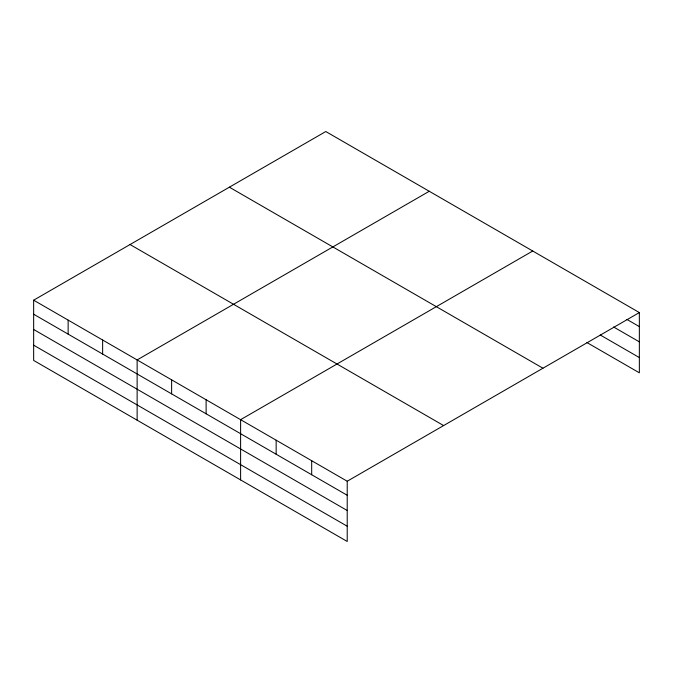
<?xml version="1.0" encoding="UTF-8"?>
<svg xmlns="http://www.w3.org/2000/svg" width="673" height="673" viewBox="0 0 673 673"><rect width="100%" height="100%" fill="white"/><g stroke="black" fill="none" stroke-linecap="round" stroke-linejoin="round"><path stroke-width="1.01" d="M347.218 510.513L347.218 481.229L33.65 300.192L33.65 360.434L347.218 541.471L347.218 510.513L33.65 329.476M586.932 342.549L639.35 372.808L639.35 312.566L325.782 131.529L33.65 300.192M429.256 191.275L137.132 359.929L137.132 420.171M532.738 251.012L240.606 419.674L240.606 479.916M347.218 481.229L639.35 312.566M626.908 319.423L639.35 326.607M613.583 326.977L639.35 341.85M600.257 334.994L639.35 357.565M229.375 187.187L542.951 368.224M130.049 244.535L443.625 425.572M33.65 314.224L347.218 495.261M33.65 345.182L347.218 526.219M311.683 460.711L311.683 474.743M276.149 440.192L276.149 454.225M206.115 399.762L206.115 413.794M171.623 379.85L171.623 393.882M102.633 340.016L102.633 354.057M68.141 320.104L68.141 334.136"/></g></svg>
